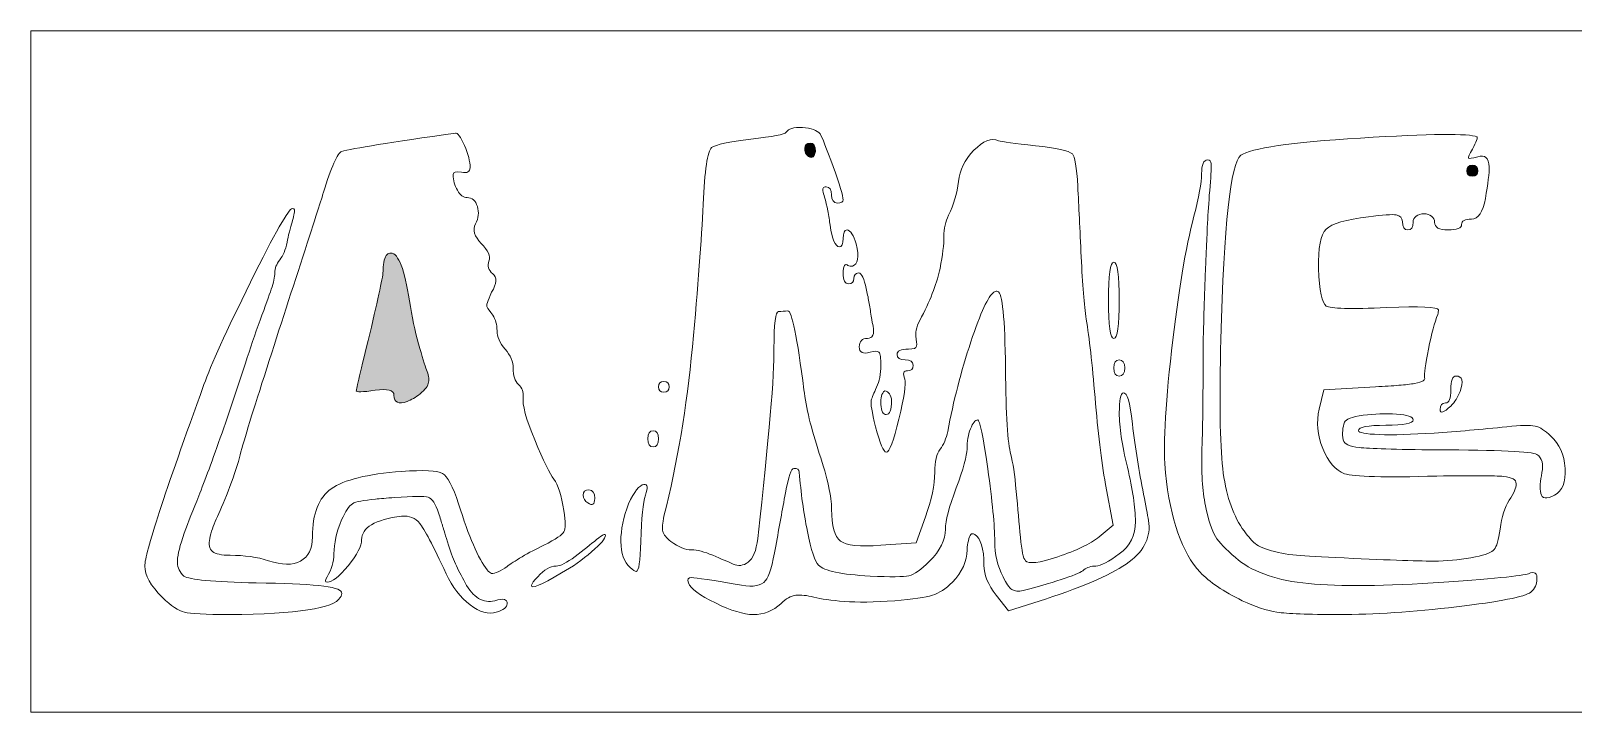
# Model space of a CAD drawing. Header units: inches. Extents: x 82 to 998, y -953 to -127.
# Drawn here: x 89.4 to 526.1, y -952.9 to -760 of the extents above; entities that cross this region are included whole.
import ezdxf

# ---------------------------------------------------------------- set-up
doc = ezdxf.new("R2010")
doc.units = ezdxf.units.IN
doc.header["$MEASUREMENT"] = 0
doc.layers.add('Layer 1', color=7, linetype='Continuous')

# ---------------------------------------------------------------- blocks, each defined once
blk = doc.blocks.new('block 6')
at = {"layer": 'Layer 1', "true_color": 0x2b568d}
h = blk.add_hatch(color=167, dxfattribs=at)
h.dxf.hatch_style = 2
edge = h.paths.add_edge_path()
edge.add_spline(control_points=[(310.44, -795.86), (311.02, -795.58), (311.38, -794.99), (311.53, -794.12), (311.53, -792.53), (311.02, -791.73), (310.01, -791.73), (308.99, -791.73), (308.48, -792.24), (308.48, -793.25), (308.48, -794.7), (309.13, -795.58), (310.44, -795.86)], knot_values=[0, 0, 0, 0, 1, 1, 1, 2, 2, 2, 3, 3, 3, 4, 4, 4, 4], degree=3, periodic=1)
h = blk.add_hatch(color=167, dxfattribs=at)
h.dxf.hatch_style = 2
edge = h.paths.add_edge_path()
edge.add_spline(control_points=[(497.53, -801.09), (498.54, -801.09), (499.05, -800.58), (499.05, -799.57), (499.05, -798.55), (498.54, -798.04), (497.53, -798.04), (496.51, -798.04), (496, -798.55), (496, -799.57), (496, -800.58), (496.51, -801.09), (497.53, -801.09)], knot_values=[0, 0, 0, 0, 1, 1, 1, 2, 2, 2, 3, 3, 3, 4, 4, 4, 4], degree=3, periodic=1)
h = blk.add_hatch(color=167, dxfattribs=at)
h.dxf.hatch_style = 2
edge = h.paths.add_edge_path()
edge.add_spline(control_points=[(199.15, -848.57), (198.13, -844.94), (197.26, -840.88), (196.54, -836.37), (195.23, -827.52), (193.49, -823.02), (191.31, -822.87), (190.87, -822.87), (190.51, -823.02), (190.22, -823.31), (189.49, -824.03), (189.13, -825.48), (189.13, -827.66), (189.13, -829.26), (187.86, -835.29), (185.32, -845.74), (182.78, -856.19), (181.51, -861.57), (181.51, -861.86), (181.51, -862.29), (183.28, -862.26), (186.85, -861.75), (190.4, -861.24), (192.18, -861.71), (192.18, -863.16), (192.18, -864.18), (192.51, -864.83), (193.16, -865.12), (193.82, -865.42), (194.72, -865.34), (195.88, -864.91), (197.04, -864.47), (198.28, -863.75), (199.59, -862.73), (201.04, -861.57), (201.83, -860.48), (201.98, -859.46), (202.13, -858.45), (201.94, -857.28), (201.44, -855.98), (200.93, -854.67), (200.16, -852.2), (199.15, -848.57)], knot_values=[0, 0, 0, 0, 1, 1, 1, 2, 2, 2, 3, 3, 3, 4, 4, 4, 5, 5, 5, 6, 6, 6, 7, 7, 7, 8, 8, 8, 9, 9, 9, 10, 10, 10, 11, 11, 11, 12, 12, 12, 13, 13, 13, 14, 14, 14, 14], degree=3, periodic=1)
at = {"layer": 'Layer 1', "lineweight": 0}
blk.add_lwpolyline([(89.36, -759.96), (89.36, -952.89), (997.38, -952.89), (997.38, -759.96), (89.36, -759.96)], dxfattribs=at)
for points, knots in [([(224.2, -911.62), (223.33, -912.28), (222.49, -912.79), (221.69, -913.15), (220.89, -913.51), (220.28, -913.66), (219.84, -913.58), (219.41, -913.51), (218.97, -913.19), (218.53, -912.6), (216.06, -909.41), (213.38, -903.17), (210.47, -893.87), (208.88, -888.94), (207.35, -886.07), (205.9, -885.27), (204.45, -884.47), (200.6, -884.29), (194.36, -884.73), (184.63, -885.45), (177.99, -887.09), (174.43, -889.63), (170.87, -892.17), (169.09, -896.7), (169.09, -903.24), (169.09, -906.58), (167.97, -908.87), (165.72, -910.1), (163.46, -911.33), (160.45, -911.3), (156.68, -909.99), (153.48, -908.98), (149.85, -908.47), (145.79, -908.47), (143.32, -908.47), (141.65, -908.1), (140.78, -907.38), (139.91, -906.65), (139.65, -905.42), (140.02, -903.67), (140.38, -901.93), (141, -900.12), (141.87, -898.23), (142.74, -896.34), (143.86, -893.69), (145.24, -890.28), (146.62, -886.87), (147.68, -883.71), (148.4, -880.81), (149.42, -876.88), (151.78, -869.15), (155.48, -857.61), (159.18, -846.07), (162.81, -834.85), (166.37, -823.96), (169.93, -813.07), (171.85, -807.05), (172.14, -805.88), (174.46, -798.48), (176.21, -794.56), (177.37, -794.12), (180.42, -793.25), (191.16, -791.51), (209.6, -788.9), (210.18, -788.75), (211.02, -789.91), (212.11, -792.38), (213.2, -794.85), (213.74, -796.95), (213.74, -798.7), (213.74, -799.86), (212.94, -800.3), (211.35, -800), (209.75, -799.71), (208.95, -799.93), (208.95, -800.66), (208.95, -802.25), (209.35, -803.74), (210.15, -805.12), (210.95, -806.5), (211.85, -807.19), (212.87, -807.19), (214.32, -807.19), (215.3, -808.03), (215.81, -809.69), (216.32, -811.36), (216.14, -813), (215.27, -814.6), (214.4, -816.34), (214.94, -818.19), (216.9, -820.15), (218.86, -822.11), (219.59, -823.78), (219.08, -825.16), (218.57, -826.54), (218.93, -827.74), (220.17, -828.75), (221.4, -829.77), (221.29, -831.51), (219.84, -833.98), (218.68, -836.45), (218.24, -837.87), (218.53, -838.23), (218.82, -838.59), (219.37, -839.35), (220.17, -840.51), (220.96, -841.68), (221.37, -843.13), (221.37, -844.87), (221.37, -846.61), (222.13, -848.35), (223.65, -850.1), (225.18, -851.84), (225.94, -853.66), (225.94, -855.54), (225.94, -857.58), (226.45, -859.1), (227.46, -860.11), (228.48, -861.13), (228.91, -862.29), (228.77, -863.6), (228.48, -865.78), (229.57, -869.84), (232.04, -875.8), (234.5, -881.75), (236.32, -885.45), (237.48, -886.9), (238.64, -888.5), (239.59, -891.48), (240.32, -895.83), (240.75, -899.03), (240.75, -901.03), (240.32, -901.82), (239.88, -902.62), (237.99, -903.89), (234.65, -905.63), (232.47, -906.65), (230.41, -907.74), (228.44, -908.9), (226.48, -910.07), (225.07, -910.97), (224.2, -911.62)], [0, 0, 0, 0, 1, 1, 1, 2, 2, 2, 3, 3, 3, 4, 4, 4, 5, 5, 5, 6, 6, 6, 7, 7, 7, 8, 8, 8, 9, 9, 9, 10, 10, 10, 11, 11, 11, 12, 12, 12, 13, 13, 13, 14, 14, 14, 15, 15, 15, 16, 16, 16, 17, 17, 17, 18, 18, 18, 19, 19, 19, 20, 20, 20, 21, 21, 21, 22, 22, 22, 23, 23, 23, 24, 24, 24, 25, 25, 25, 26, 26, 26, 27, 27, 27, 28, 28, 28, 29, 29, 29, 30, 30, 30, 31, 31, 31, 32, 32, 32, 33, 33, 33, 34, 34, 34, 35, 35, 35, 36, 36, 36, 37, 37, 37, 38, 38, 38, 39, 39, 39, 40, 40, 40, 41, 41, 41, 42, 42, 42, 43, 43, 43, 44, 44, 44, 45, 45, 45, 46, 46, 46, 47, 47, 47, 47]), ([(268.3, -901.71), (268.08, -900.84), (268.19, -899.39), (268.63, -897.36), (272.4, -882.55), (275.08, -866.58), (276.68, -849.44), (278.28, -832.31), (279.3, -818.88), (279.73, -809.15), (280.17, -799.42), (280.96, -794.05), (282.13, -793.03), (283.29, -792.16), (286.99, -791.37), (293.24, -790.64), (299.48, -789.91), (302.82, -789.26), (303.25, -788.68), (303.83, -787.66), (305.36, -787.23), (307.83, -787.37), (310.3, -787.52), (311.97, -788.1), (312.84, -789.11), (313.42, -790.13), (314.65, -793.22), (316.54, -798.37), (318.43, -803.52), (319.37, -806.68), (319.37, -807.84), (319.37, -808.42), (318.83, -808.71), (317.74, -808.71), (316.65, -808.71), (316.1, -807.95), (316.1, -806.43), (316.1, -804.9), (315.59, -804.14), (314.58, -804.14), (314.14, -804.14), (313.85, -804.25), (313.71, -804.47), (313.56, -804.69), (313.56, -805.09), (313.71, -805.66), (313.85, -806.25), (314.04, -806.9), (314.25, -807.63), (314.47, -808.35), (314.72, -809.44), (315.01, -810.89), (315.31, -812.35), (315.52, -813.72), (315.67, -815.03), (316.25, -818.95), (317.12, -820.99), (318.28, -821.13), (319.01, -821.13), (319.37, -820.33), (319.37, -818.73), (319.37, -817.14), (319.73, -816.34), (320.46, -816.34), (321.47, -816.48), (322.35, -817.79), (323.07, -820.26), (323.95, -824.03), (323.58, -826.14), (321.98, -826.57), (321.55, -826.72), (321.11, -826.65), (320.68, -826.36), (320.38, -826.07), (320.13, -826.03), (319.92, -826.25), (319.7, -826.47), (319.55, -826.76), (319.48, -827.12), (319.4, -827.48), (319.37, -827.96), (319.37, -828.53), (319.37, -830.57), (319.88, -831.58), (320.9, -831.58), (321.91, -831.58), (322.42, -831.08), (322.42, -830.06), (322.42, -829.04), (322.86, -828.53), (323.73, -828.53), (324.16, -828.53), (324.56, -828.94), (324.92, -829.73), (325.29, -830.53), (325.61, -831.58), (325.9, -832.89), (326.19, -834.2), (326.45, -835.47), (326.67, -836.7), (326.89, -837.94), (327.1, -839.28), (327.32, -840.73), (327.54, -842.18), (327.72, -843.13), (327.86, -843.56), (328.3, -845.89), (327.76, -847.05), (326.23, -847.05), (324.71, -847.05), (323.95, -847.85), (323.95, -849.44), (323.95, -851.04), (324.96, -851.55), (326.99, -850.97), (328.3, -850.53), (329.13, -850.53), (329.5, -850.97), (329.86, -851.4), (330.04, -852.64), (330.04, -854.67), (330.04, -857.14), (329.64, -859.21), (328.84, -860.88), (328.05, -862.55), (327.54, -863.78), (327.32, -864.58), (327.1, -865.38), (327.5, -867.88), (328.52, -872.09), (329.83, -876.88), (330.84, -879.28), (331.57, -879.28), (332.44, -879.28), (333.64, -876.16), (335.16, -869.92), (336.69, -863.67), (337.23, -859.9), (336.8, -858.59), (336.21, -856.99), (336.47, -856.19), (337.56, -856.19), (338.65, -856.19), (339.19, -855.69), (339.19, -854.67), (339.19, -853.66), (338.43, -853.14), (336.9, -853.14), (335.38, -853.14), (334.62, -852.64), (334.62, -851.62), (334.62, -850.61), (335.71, -850.1), (337.89, -850.1), (339.33, -850.1), (340.1, -849.81), (340.17, -849.22), (340.24, -848.65), (340.17, -847.7), (339.95, -846.39), (339.74, -845.09), (340.28, -843.27), (341.59, -840.95), (344.34, -835.58), (346.08, -831), (346.81, -827.23), (347.54, -823.45), (347.9, -820.44), (347.9, -818.19), (347.9, -815.94), (348.34, -813.94), (349.21, -812.2), (350.66, -809.15), (351.6, -805.96), (352.04, -802.62), (352.33, -799.42), (353.78, -796.48), (356.4, -793.79), (359.01, -791.11), (361.33, -790.2), (363.37, -791.07), (364.38, -791.37), (367.87, -791.84), (373.82, -792.49), (379.77, -793.14), (383.26, -793.9), (384.27, -794.78), (385, -795.5), (385.51, -798.59), (385.8, -804.03), (386.09, -809.48), (386.42, -816.12), (386.78, -823.96), (387.14, -831.8), (387.61, -837.68), (388.19, -841.6), (389.07, -846.83), (389.9, -854.23), (390.7, -863.82), (391.49, -873.4), (392.48, -881.61), (393.64, -888.43), (393.64, -888.43), (395.82, -899.97), (395.82, -899.97), (395.82, -899.97), (391.9, -903.24), (391.9, -903.24), (389.28, -905.27), (385.36, -907.16), (380.14, -908.9), (374.91, -910.64), (371.86, -911.01), (370.99, -909.99), (370.41, -909.41), (369.93, -907.2), (369.57, -903.35), (369.21, -899.5), (368.81, -895.18), (368.38, -890.39), (367.94, -885.6), (367.43, -882.11), (366.85, -879.93), (365.98, -876.88), (365.47, -868.75), (365.33, -855.54), (365.18, -841.31), (364.45, -834.05), (363.15, -833.76), (362.86, -833.62), (362.5, -833.69), (362.06, -833.98), (360.46, -835), (358.28, -839.68), (355.53, -848.03), (352.77, -856.38), (350.59, -864.83), (348.99, -873.4), (348.56, -875.44), (347.83, -877.1), (346.81, -878.41), (345.8, -879.72), (345.29, -881.89), (345.29, -884.94), (345.29, -888.57), (344.42, -892.78), (342.68, -897.58), (342.68, -897.58), (340.06, -904.98), (340.06, -904.98), (340.06, -904.98), (330.04, -905.63), (330.04, -905.63), (324.09, -906.07), (320.28, -905.67), (318.61, -904.44), (316.94, -903.2), (316.1, -900.19), (316.1, -895.4), (316.1, -891.91), (314.94, -886.65), (312.62, -879.61), (310.3, -872.57), (308.84, -866.58), (308.26, -861.64), (306.37, -846.69), (304.85, -839.21), (303.69, -839.21), (302.82, -839.35), (301.95, -839.42), (301.08, -839.42), (300.21, -839.42), (299.77, -842.91), (299.77, -849.88), (299.91, -857.14), (298.39, -875.07), (295.19, -903.67), (294.76, -907.16), (293.85, -909.41), (292.47, -910.43), (291.09, -911.44), (289.67, -911.62), (288.23, -910.97), (286.77, -910.32), (284.85, -909.48), (282.45, -908.47), (280.06, -907.45), (278.06, -906.94), (276.46, -906.94), (274.72, -906.94), (272.76, -906.14), (270.58, -904.55), (269.28, -903.53), (268.51, -902.58), (268.3, -901.71)], [0, 0, 0, 0, 1, 1, 1, 2, 2, 2, 3, 3, 3, 4, 4, 4, 5, 5, 5, 6, 6, 6, 7, 7, 7, 8, 8, 8, 9, 9, 9, 10, 10, 10, 11, 11, 11, 12, 12, 12, 13, 13, 13, 14, 14, 14, 15, 15, 15, 16, 16, 16, 17, 17, 17, 18, 18, 18, 19, 19, 19, 20, 20, 20, 21, 21, 21, 22, 22, 22, 23, 23, 23, 24, 24, 24, 25, 25, 25, 26, 26, 26, 27, 27, 27, 28, 28, 28, 29, 29, 29, 30, 30, 30, 31, 31, 31, 32, 32, 32, 33, 33, 33, 34, 34, 34, 35, 35, 35, 36, 36, 36, 37, 37, 37, 38, 38, 38, 39, 39, 39, 40, 40, 40, 41, 41, 41, 42, 42, 42, 43, 43, 43, 44, 44, 44, 45, 45, 45, 46, 46, 46, 47, 47, 47, 48, 48, 48, 49, 49, 49, 50, 50, 50, 51, 51, 51, 52, 52, 52, 53, 53, 53, 54, 54, 54, 55, 55, 55, 56, 56, 56, 57, 57, 57, 58, 58, 58, 59, 59, 59, 60, 60, 60, 61, 61, 61, 62, 62, 62, 63, 63, 63, 64, 64, 64, 65, 65, 65, 66, 66, 66, 67, 67, 67, 68, 68, 68, 69, 69, 69, 70, 70, 70, 71, 71, 71, 72, 72, 72, 73, 73, 73, 74, 74, 74, 75, 75, 75, 76, 76, 76, 77, 77, 77, 78, 78, 78, 79, 79, 79, 80, 80, 80, 81, 81, 81, 82, 82, 82, 83, 83, 83, 84, 84, 84, 85, 85, 85, 86, 86, 86, 87, 87, 87, 88, 88, 88, 89, 89, 89, 90, 90, 90, 91, 91, 91, 92, 92, 92, 93, 93, 93, 94, 94, 94, 95, 95, 95, 96, 96, 96, 97, 97, 97, 98, 98, 98, 98]), ([(426.31, -847.26), (427.18, -814.89), (429.06, -797.54), (431.97, -795.21), (434.73, -793.18), (446.02, -791.55), (465.84, -790.31), (485.66, -789.08), (496.66, -788.97), (498.83, -789.98), (499.12, -790.13), (498.69, -791.29), (497.53, -793.47), (496.66, -794.92), (496.29, -795.76), (496.44, -795.97), (496.58, -796.19), (497.45, -796.08), (499.05, -795.65), (501.08, -794.92), (502.17, -795.86), (502.32, -798.48), (502.32, -800.22), (501.95, -803.2), (501.23, -807.41), (500.5, -811.33), (499.19, -813.29), (497.31, -813.29), (495.42, -813.29), (494.48, -813.8), (494.48, -814.81), (494.48, -815.83), (493.2, -816.34), (490.67, -816.34), (488.12, -816.34), (486.85, -815.61), (486.85, -814.16), (486.85, -813.43), (486.56, -812.85), (485.98, -812.42), (485.4, -811.98), (484.68, -811.76), (483.81, -811.76), (482.93, -811.76), (482.21, -811.98), (481.63, -812.42), (481.05, -812.85), (480.76, -813.43), (480.76, -814.16), (480.76, -815.61), (480.24, -816.34), (479.23, -816.34), (478.21, -816.34), (477.71, -815.54), (477.71, -813.94), (477.71, -812.93), (477.12, -812.31), (475.96, -812.09), (474.8, -811.87), (472.19, -812.06), (468.12, -812.63), (461.73, -813.36), (457.74, -814.52), (456.14, -816.12), (454.55, -817.72), (453.82, -821.42), (453.97, -827.23), (454.26, -833.62), (454.98, -837.17), (456.14, -837.9), (457.31, -838.63), (463.04, -838.77), (473.35, -838.33), (482.79, -837.9), (487.65, -838.12), (487.94, -838.99), (487.94, -839.28), (487.87, -839.72), (487.72, -840.29), (486.85, -842.47), (485.98, -845.74), (485.11, -850.1), (484.24, -854.45), (483.88, -857.14), (484.02, -858.15), (484.17, -858.45), (484.02, -858.74), (483.59, -859.03), (483.15, -859.32), (482.35, -859.57), (481.19, -859.79), (480.03, -860.01), (478.54, -860.19), (476.73, -860.33), (474.91, -860.48), (472.7, -860.62), (470.08, -860.77), (470.08, -860.77), (455.49, -861.64), (455.49, -861.64), (455.49, -861.64), (454.19, -867.08), (454.19, -867.08), (453.31, -870.71), (453.64, -874.42), (455.16, -878.19), (456.69, -881.97), (458.76, -884.37), (461.37, -885.38), (463.99, -886.25), (472.7, -886.47), (487.51, -886.03), (497.67, -885.89), (503.95, -885.92), (506.35, -886.14), (508.74, -886.36), (509.94, -887.05), (509.94, -888.21), (509.94, -889.37), (509.29, -890.93), (507.98, -892.89), (506.67, -894.85), (505.8, -897.58), (505.37, -901.06), (504.93, -904.11), (504.39, -906.04), (503.73, -906.83), (503.08, -907.63), (501.3, -908.32), (498.4, -908.9), (494.91, -909.63), (491.43, -910.03), (487.94, -910.1), (484.46, -910.17), (476.4, -909.92), (463.77, -909.34), (456.8, -909.05), (451.82, -908.79), (448.85, -908.57), (445.87, -908.36), (443.15, -907.89), (440.68, -907.16), (438.21, -906.43), (436.54, -905.67), (435.67, -904.87), (434.8, -904.07), (433.71, -902.73), (432.4, -900.84), (429.5, -896.63), (427.65, -890.97), (426.85, -883.85), (426.05, -876.74), (425.87, -864.55), (426.31, -847.26)], [0, 0, 0, 0, 1, 1, 1, 2, 2, 2, 3, 3, 3, 4, 4, 4, 5, 5, 5, 6, 6, 6, 7, 7, 7, 8, 8, 8, 9, 9, 9, 10, 10, 10, 11, 11, 11, 12, 12, 12, 13, 13, 13, 14, 14, 14, 15, 15, 15, 16, 16, 16, 17, 17, 17, 18, 18, 18, 19, 19, 19, 20, 20, 20, 21, 21, 21, 22, 22, 22, 23, 23, 23, 24, 24, 24, 25, 25, 25, 26, 26, 26, 27, 27, 27, 28, 28, 28, 29, 29, 29, 30, 30, 30, 31, 31, 31, 32, 32, 32, 33, 33, 33, 34, 34, 34, 35, 35, 35, 36, 36, 36, 37, 37, 37, 38, 38, 38, 39, 39, 39, 40, 40, 40, 41, 41, 41, 42, 42, 42, 43, 43, 43, 44, 44, 44, 45, 45, 45, 46, 46, 46, 47, 47, 47, 48, 48, 48, 49, 49, 49, 50, 50, 50, 51, 51, 51, 51]), ([(310.44, -795.86), (311.02, -795.58), (311.38, -794.99), (311.53, -794.12), (311.53, -792.53), (311.02, -791.73), (310.01, -791.73), (308.99, -791.73), (308.48, -792.24), (308.48, -793.25), (308.48, -794.7), (309.13, -795.58), (310.44, -795.86)], [0, 0, 0, 0, 1, 1, 1, 2, 2, 2, 3, 3, 3, 4, 4, 4, 4]), ([(514.08, -918.92), (512.34, -920.23), (505.33, -921.6), (493.06, -923.06), (480.79, -924.51), (469.65, -925.24), (459.63, -925.24), (450.92, -925.24), (445.11, -925.02), (442.21, -924.58), (439.3, -924.15), (436.03, -923.06), (432.4, -921.32), (427.03, -918.7), (423.04, -916.01), (420.43, -913.26), (415.34, -907.74), (412.07, -898.37), (410.63, -885.16), (409.9, -878.63), (410.48, -867.08), (412.37, -850.53), (414.25, -833.98), (416.36, -821.27), (418.68, -812.42), (420.13, -807.05), (420.86, -803.05), (420.86, -800.44), (420.86, -797.82), (421.44, -796.52), (422.6, -796.52), (423.18, -796.52), (423.51, -796.88), (423.58, -797.61), (423.66, -798.34), (423.55, -800.44), (423.26, -803.92), (422.97, -807.41), (422.75, -810.53), (422.6, -813.29), (422.46, -816.05), (422.24, -820.88), (421.95, -827.77), (421.66, -834.67), (421.44, -842.04), (421.3, -849.88), (421.3, -862.07), (421.19, -871.51), (420.97, -878.19), (420.75, -884.87), (421.08, -890.28), (421.95, -894.42), (422.82, -898.56), (423.76, -901.46), (424.78, -903.13), (425.8, -904.8), (427.68, -906.8), (430.44, -909.12), (434.8, -912.9), (441.15, -915.29), (449.5, -916.31), (457.85, -917.32), (470.16, -917.32), (486.42, -916.31), (502.97, -915.15), (511.97, -914.27), (513.43, -913.69), (515.17, -912.97), (515.96, -913.48), (515.82, -915.22), (515.82, -916.67), (515.24, -917.9), (514.08, -918.92)], [0, 0, 0, 0, 1, 1, 1, 2, 2, 2, 3, 3, 3, 4, 4, 4, 5, 5, 5, 6, 6, 6, 7, 7, 7, 8, 8, 8, 9, 9, 9, 10, 10, 10, 11, 11, 11, 12, 12, 12, 13, 13, 13, 14, 14, 14, 15, 15, 15, 16, 16, 16, 17, 17, 17, 18, 18, 18, 19, 19, 19, 20, 20, 20, 21, 21, 21, 22, 22, 22, 23, 23, 23, 24, 24, 24, 24]), ([(497.53, -801.09), (498.54, -801.09), (499.05, -800.58), (499.05, -799.57), (499.05, -798.55), (498.54, -798.04), (497.53, -798.04), (496.51, -798.04), (496, -798.55), (496, -799.57), (496, -800.58), (496.51, -801.09), (497.53, -801.09)], [0, 0, 0, 0, 1, 1, 1, 2, 2, 2, 3, 3, 3, 4, 4, 4, 4]), ([(176.94, -920.44), (175.19, -923.49), (164.74, -925.09), (145.57, -925.24), (138.75, -925.24), (134.5, -925.02), (132.83, -924.58), (131.16, -924.15), (129.09, -922.77), (126.62, -920.44), (123.28, -917.1), (121.62, -914.13), (121.62, -911.51), (121.62, -908.03), (127.2, -890.9), (138.39, -860.11), (140.27, -854.74), (144.66, -845.09), (151.56, -831.15), (158.46, -817.21), (162.41, -810.24), (163.43, -810.24), (163.72, -810.24), (163.9, -810.39), (163.98, -810.67), (164.05, -810.97), (164.01, -811.44), (163.87, -812.09), (163.72, -812.74), (163.54, -813.43), (163.32, -814.16), (163.1, -814.89), (162.85, -815.79), (162.56, -816.88), (162.27, -817.97), (162.05, -818.95), (161.91, -819.82), (161.47, -822), (160.78, -823.67), (159.84, -824.83), (158.89, -826), (158.42, -827.23), (158.42, -828.53), (158.42, -829.7), (158.09, -831.22), (157.44, -833.11), (156.79, -835), (155.73, -837.94), (154.28, -841.93), (152.83, -845.92), (151.45, -849.95), (150.15, -854.02), (147.68, -861.71), (145.14, -869.23), (142.52, -876.56), (139.91, -883.89), (137.84, -889.41), (136.32, -893.11), (134.79, -896.81), (133.48, -900.26), (132.39, -903.46), (131.31, -906.65), (130.8, -909.01), (130.87, -910.54), (130.94, -912.06), (131.56, -913.33), (132.72, -914.35), (134.17, -915.36), (141, -916.01), (153.2, -916.31), (168.73, -916.45), (176.79, -917.32), (177.37, -918.92), (177.51, -919.36), (177.37, -919.86), (176.94, -920.44)], [0, 0, 0, 0, 1, 1, 1, 2, 2, 2, 3, 3, 3, 4, 4, 4, 5, 5, 5, 6, 6, 6, 7, 7, 7, 8, 8, 8, 9, 9, 9, 10, 10, 10, 11, 11, 11, 12, 12, 12, 13, 13, 13, 14, 14, 14, 15, 15, 15, 16, 16, 16, 17, 17, 17, 18, 18, 18, 19, 19, 19, 20, 20, 20, 21, 21, 21, 22, 22, 22, 23, 23, 23, 24, 24, 24, 25, 25, 25, 25]), ([(199.15, -848.57), (198.13, -844.94), (197.26, -840.88), (196.54, -836.37), (195.23, -827.52), (193.49, -823.02), (191.31, -822.87), (190.87, -822.87), (190.51, -823.02), (190.22, -823.31), (189.49, -824.03), (189.13, -825.48), (189.13, -827.66), (189.13, -829.26), (187.86, -835.29), (185.32, -845.74), (182.78, -856.19), (181.51, -861.57), (181.51, -861.86), (181.51, -862.29), (183.28, -862.26), (186.85, -861.75), (190.4, -861.24), (192.18, -861.71), (192.18, -863.16), (192.18, -864.18), (192.51, -864.83), (193.16, -865.12), (193.82, -865.42), (194.72, -865.34), (195.88, -864.91), (197.04, -864.47), (198.28, -863.75), (199.59, -862.73), (201.04, -861.57), (201.83, -860.48), (201.98, -859.46), (202.13, -858.45), (201.94, -857.28), (201.44, -855.98), (200.93, -854.67), (200.16, -852.2), (199.15, -848.57)], [0, 0, 0, 0, 1, 1, 1, 2, 2, 2, 3, 3, 3, 4, 4, 4, 5, 5, 5, 6, 6, 6, 7, 7, 7, 8, 8, 8, 9, 9, 9, 10, 10, 10, 11, 11, 11, 12, 12, 12, 13, 13, 13, 14, 14, 14, 14]), ([(396.04, -825.48), (397.05, -825.48), (397.56, -829.08), (397.56, -836.27), (397.56, -843.45), (397.05, -847.05), (396.04, -847.05), (395.02, -847.05), (394.51, -843.45), (394.51, -836.27), (394.51, -829.08), (395.02, -825.48), (396.04, -825.48)], [0, 0, 0, 0, 1, 1, 1, 2, 2, 2, 3, 3, 3, 4, 4, 4, 4]), ([(399.09, -855.43), (399.09, -856.96), (398.57, -857.72), (397.56, -857.72), (396.54, -857.72), (396.04, -856.96), (396.04, -855.43), (396.04, -853.91), (396.54, -853.14), (397.56, -853.14), (398.57, -853.14), (399.09, -853.91), (399.09, -855.43)], [0, 0, 0, 0, 1, 1, 1, 2, 2, 2, 3, 3, 3, 4, 4, 4, 4]), ([(267.1, -860.77), (267.1, -859.75), (267.61, -859.24), (268.63, -859.24), (269.64, -859.24), (270.15, -859.75), (270.15, -860.77), (270.15, -861.79), (269.64, -862.29), (268.63, -862.29), (267.61, -862.29), (267.1, -861.79), (267.1, -860.77)], [0, 0, 0, 0, 1, 1, 1, 2, 2, 2, 3, 3, 3, 4, 4, 4, 4]), ([(494.04, -862.07), (493.46, -863.67), (492.59, -865.05), (491.43, -866.21), (489.39, -868.1), (488.38, -868.43), (488.38, -867.19), (488.38, -865.96), (488.89, -865.34), (489.9, -865.34), (490.92, -865.34), (491.43, -864.07), (491.43, -861.53), (491.43, -858.99), (491.93, -857.72), (492.95, -857.72), (494.69, -857.72), (495.06, -859.17), (494.04, -862.07)], [0, 0, 0, 0, 1, 1, 1, 2, 2, 2, 3, 3, 3, 4, 4, 4, 5, 5, 5, 6, 6, 6, 6]), ([(400.39, -910.32), (396.04, -913.58), (388.12, -917.1), (376.65, -920.88), (376.65, -920.88), (366.2, -924.15), (366.2, -924.15), (366.2, -924.15), (362.71, -919.79), (362.71, -919.79), (360.39, -916.74), (359.23, -913.91), (359.23, -911.3), (359.23, -906.51), (358.36, -903.6), (356.61, -902.58), (355.74, -902.01), (355.16, -902.58), (354.87, -904.33), (354.58, -905.06), (354.44, -905.93), (354.44, -906.94), (354.44, -910.14), (353.05, -913.19), (350.3, -916.09), (348.41, -917.97), (346.52, -919.21), (344.63, -919.79), (342.75, -920.37), (339.19, -920.88), (333.96, -921.32), (328.16, -921.75), (323.4, -921.82), (319.7, -921.53), (316, -921.24), (313.13, -920.84), (311.1, -920.33), (309.06, -919.83), (307.35, -919.64), (305.98, -919.79), (304.59, -919.93), (303.18, -920.73), (301.73, -922.19), (299.55, -924.22), (296.94, -925.24), (293.89, -925.24), (291.28, -925.24), (287.72, -924.15), (283.22, -921.97), (278.72, -919.79), (276.17, -917.9), (275.59, -916.31), (275.16, -915.29), (275.45, -914.78), (276.46, -914.78), (277.63, -914.78), (282.34, -915.51), (290.62, -916.96), (293.96, -917.54), (296.21, -917.1), (297.37, -915.65), (298.39, -914.49), (299.37, -911.23), (300.31, -905.85), (301.26, -900.48), (302.16, -895.47), (303.04, -890.82), (303.91, -886.18), (304.7, -883.85), (305.43, -883.85), (306.45, -883.85), (306.96, -884.22), (306.96, -884.94), (307.39, -890.75), (308.16, -896.34), (309.24, -901.71), (310.33, -907.09), (311.38, -910.28), (312.4, -911.3), (314, -912.9), (318.86, -913.91), (326.99, -914.35), (332.8, -914.64), (336.47, -914.6), (337.99, -914.24), (339.52, -913.88), (341.44, -912.53), (343.77, -910.21), (346.81, -907.16), (348.34, -904.11), (348.34, -901.06), (348.34, -898.74), (349.35, -894.85), (351.39, -889.41), (353.42, -883.96), (354.44, -880.3), (354.44, -878.41), (354.44, -876.23), (354.76, -874.31), (355.42, -872.64), (356.07, -870.97), (356.76, -870.13), (357.48, -870.13), (358.06, -870.13), (359.01, -874.74), (360.32, -883.96), (361.62, -893.19), (362.28, -900.05), (362.28, -904.55), (362.28, -908.18), (363.07, -911.51), (364.67, -914.56), (365.54, -916.45), (366.38, -917.65), (367.18, -918.16), (367.97, -918.66), (369.03, -918.77), (370.33, -918.48), (380.5, -915.72), (386.24, -913.77), (387.54, -912.6), (388.41, -911.88), (389.54, -911.51), (390.92, -911.51), (392.3, -911.51), (394.51, -910.35), (397.56, -908.03), (400.61, -905.85), (402.13, -902.8), (402.13, -898.88), (402.13, -894.96), (401.37, -889.84), (399.85, -883.53), (398.32, -877.21), (397.56, -872.09), (397.56, -868.17), (397.56, -864.55), (397.92, -862.66), (398.65, -862.51), (399.81, -862.22), (400.68, -865.12), (401.26, -871.22), (401.7, -874.85), (402.17, -878.27), (402.68, -881.46), (403.19, -884.65), (403.77, -887.88), (404.42, -891.15), (405.07, -894.42), (405.54, -896.92), (405.84, -898.66), (406.56, -903.17), (404.75, -907.05), (400.39, -910.32)], [0, 0, 0, 0, 1, 1, 1, 2, 2, 2, 3, 3, 3, 4, 4, 4, 5, 5, 5, 6, 6, 6, 7, 7, 7, 8, 8, 8, 9, 9, 9, 10, 10, 10, 11, 11, 11, 12, 12, 12, 13, 13, 13, 14, 14, 14, 15, 15, 15, 16, 16, 16, 17, 17, 17, 18, 18, 18, 19, 19, 19, 20, 20, 20, 21, 21, 21, 22, 22, 22, 23, 23, 23, 24, 24, 24, 25, 25, 25, 26, 26, 26, 27, 27, 27, 28, 28, 28, 29, 29, 29, 30, 30, 30, 31, 31, 31, 32, 32, 32, 33, 33, 33, 34, 34, 34, 35, 35, 35, 36, 36, 36, 37, 37, 37, 38, 38, 38, 39, 39, 39, 40, 40, 40, 41, 41, 41, 42, 42, 42, 43, 43, 43, 44, 44, 44, 45, 45, 45, 46, 46, 46, 47, 47, 47, 48, 48, 48, 49, 49, 49, 50, 50, 50, 51, 51, 51, 51]), ([(333.09, -864.69), (333.09, -867.3), (332.58, -868.61), (331.57, -868.61), (330.7, -868.61), (330.19, -867.67), (330.04, -865.78), (329.9, -863.89), (330.26, -862.59), (331.13, -861.86), (332.29, -862.15), (332.95, -863.09), (333.09, -864.69)], [0, 0, 0, 0, 1, 1, 1, 2, 2, 2, 3, 3, 3, 4, 4, 4, 4]), ([(520.83, -891.48), (518.51, -892.64), (517.2, -892.46), (516.91, -890.93), (516.62, -889.41), (516.73, -887.45), (517.24, -885.05), (517.74, -882.66), (517.27, -880.95), (515.82, -879.93), (514.37, -879.06), (504.93, -878.63), (487.51, -878.63), (475.6, -878.48), (468.27, -878.27), (465.51, -877.97), (462.75, -877.68), (461.23, -876.96), (460.94, -875.8), (460.64, -873.91), (460.79, -872.24), (461.37, -870.79), (461.66, -869.92), (463.4, -869.26), (466.6, -868.83), (469.79, -868.39), (472.95, -868.28), (476.07, -868.5), (479.19, -868.72), (480.76, -869.26), (480.76, -870.13), (480.76, -871.15), (478.18, -871.66), (473.02, -871.66), (467.87, -871.66), (465.29, -872.17), (465.29, -873.18), (465.29, -873.76), (467.25, -874.13), (471.17, -874.27), (475.09, -874.42), (480.28, -874.27), (486.75, -873.84), (493.2, -873.4), (500.06, -872.82), (507.33, -872.09), (511.25, -871.66), (513.9, -871.59), (515.28, -871.88), (516.66, -872.17), (518.14, -873.11), (519.74, -874.71), (522.21, -876.88), (523.55, -879.93), (523.77, -883.85), (523.99, -887.77), (523.01, -890.32), (520.83, -891.48)], [0, 0, 0, 0, 1, 1, 1, 2, 2, 2, 3, 3, 3, 4, 4, 4, 5, 5, 5, 6, 6, 6, 7, 7, 7, 8, 8, 8, 9, 9, 9, 10, 10, 10, 11, 11, 11, 12, 12, 12, 13, 13, 13, 14, 14, 14, 15, 15, 15, 16, 16, 16, 17, 17, 17, 18, 18, 18, 19, 19, 19, 19]), ([(265.57, -877.76), (264.56, -877.76), (264.05, -876.99), (264.05, -875.47), (264.05, -873.94), (264.56, -873.18), (265.57, -873.18), (266.59, -873.18), (267.1, -873.94), (267.1, -875.47), (267.1, -876.99), (266.59, -877.76), (265.57, -877.76)], [0, 0, 0, 0, 1, 1, 1, 2, 2, 2, 3, 3, 3, 4, 4, 4, 4]), ([(247.39, -889.95), (248.48, -889.95), (249.03, -890.75), (249.03, -892.35), (249.03, -894.09), (248.37, -894.53), (247.06, -893.66), (246.2, -893.08), (245.76, -892.35), (245.76, -891.48), (245.76, -890.46), (246.3, -889.95), (247.39, -889.95)], [0, 0, 0, 0, 1, 1, 1, 2, 2, 2, 3, 3, 3, 4, 4, 4, 4]), ([(263.4, -891.48), (262.67, -893.51), (262.23, -897.87), (262.09, -904.55), (261.94, -910.21), (261.51, -913.04), (260.78, -913.04), (260.49, -913.04), (259.91, -912.68), (259.04, -911.95), (257.3, -910.35), (256.43, -907.89), (256.43, -904.55), (256.43, -901.21), (257.15, -897.65), (258.6, -893.87), (260.2, -890.39), (261.66, -888.57), (262.96, -888.43), (263.98, -888.29), (264.12, -889.3), (263.4, -891.48)], [0, 0, 0, 0, 1, 1, 1, 2, 2, 2, 3, 3, 3, 4, 4, 4, 5, 5, 5, 6, 6, 6, 7, 7, 7, 7]), ([(221.15, -924.58), (218.97, -925.31), (216.5, -924.62), (213.74, -922.51), (210.98, -920.41), (208.73, -917.47), (206.99, -913.69), (203.21, -905.71), (200.71, -900.95), (199.48, -899.43), (198.24, -897.9), (196.54, -897.22), (194.36, -897.36), (186.81, -898.37), (183.03, -900.63), (183.03, -904.11), (183.03, -905.85), (181.76, -908.28), (179.22, -911.41), (176.68, -914.53), (174.68, -916.09), (173.23, -916.09), (172.65, -916.09), (172.65, -915.58), (173.23, -914.56), (174.54, -912.53), (175.19, -910.35), (175.19, -908.03), (175.19, -905.13), (175.92, -901.93), (177.37, -898.45), (178.39, -895.98), (179.4, -894.46), (180.42, -893.87), (181.43, -893.29), (183.61, -892.86), (186.95, -892.57), (188.26, -892.42), (190.07, -892.28), (192.4, -892.13), (197.62, -891.7), (200.78, -891.66), (201.87, -892.02), (202.96, -892.39), (203.94, -893.87), (204.81, -896.49), (205.25, -897.94), (205.61, -899.1), (205.9, -899.97), (206.04, -900.55), (206.52, -902.12), (207.32, -904.65), (208.11, -907.2), (208.88, -909.27), (209.6, -910.86), (210.33, -912.46), (211.24, -914.27), (212.33, -916.31), (213.42, -918.34), (214.68, -919.79), (216.14, -920.66), (217.59, -921.53), (219.11, -921.75), (220.71, -921.32), (223.18, -920.59), (224.34, -920.88), (224.2, -922.19), (224.2, -923.2), (223.18, -924), (221.15, -924.58)], [0, 0, 0, 0, 1, 1, 1, 2, 2, 2, 3, 3, 3, 4, 4, 4, 5, 5, 5, 6, 6, 6, 7, 7, 7, 8, 8, 8, 9, 9, 9, 10, 10, 10, 11, 11, 11, 12, 12, 12, 13, 13, 13, 14, 14, 14, 15, 15, 15, 16, 16, 16, 17, 17, 17, 18, 18, 18, 19, 19, 19, 20, 20, 20, 21, 21, 21, 22, 22, 22, 23, 23, 23, 23]), ([(248.15, -907.49), (245.54, -909.74), (242.71, -911.73), (239.66, -913.48), (233.71, -916.96), (230.87, -918.12), (231.17, -916.96), (231.17, -916.52), (231.74, -915.72), (232.91, -914.56), (234.65, -912.53), (236.39, -911.51), (238.14, -911.51), (239.3, -911.51), (241.08, -910.61), (243.47, -908.79), (245.87, -906.98), (247.9, -905.38), (249.57, -904), (251.24, -902.62), (252.08, -902.22), (252.08, -902.8), (252.08, -903.67), (250.77, -905.24), (248.15, -907.49)], [0, 0, 0, 0, 1, 1, 1, 2, 2, 2, 3, 3, 3, 4, 4, 4, 5, 5, 5, 6, 6, 6, 7, 7, 7, 8, 8, 8, 8])]:
    blk.add_open_spline(points, degree=3, knots=knots, dxfattribs=at)
blk = doc.blocks.new('block 2')
at = {"layer": 'Layer 1'}
blk.add_blockref('block 6', (0, 0), dxfattribs=at)

msp = doc.modelspace()

# ---------------------------------------------------------------- block references
at = {"layer": 'Layer 1'}
msp.add_blockref('block 2', (0, 0), dxfattribs=at)

doc.saveas('drawing.dxf')
